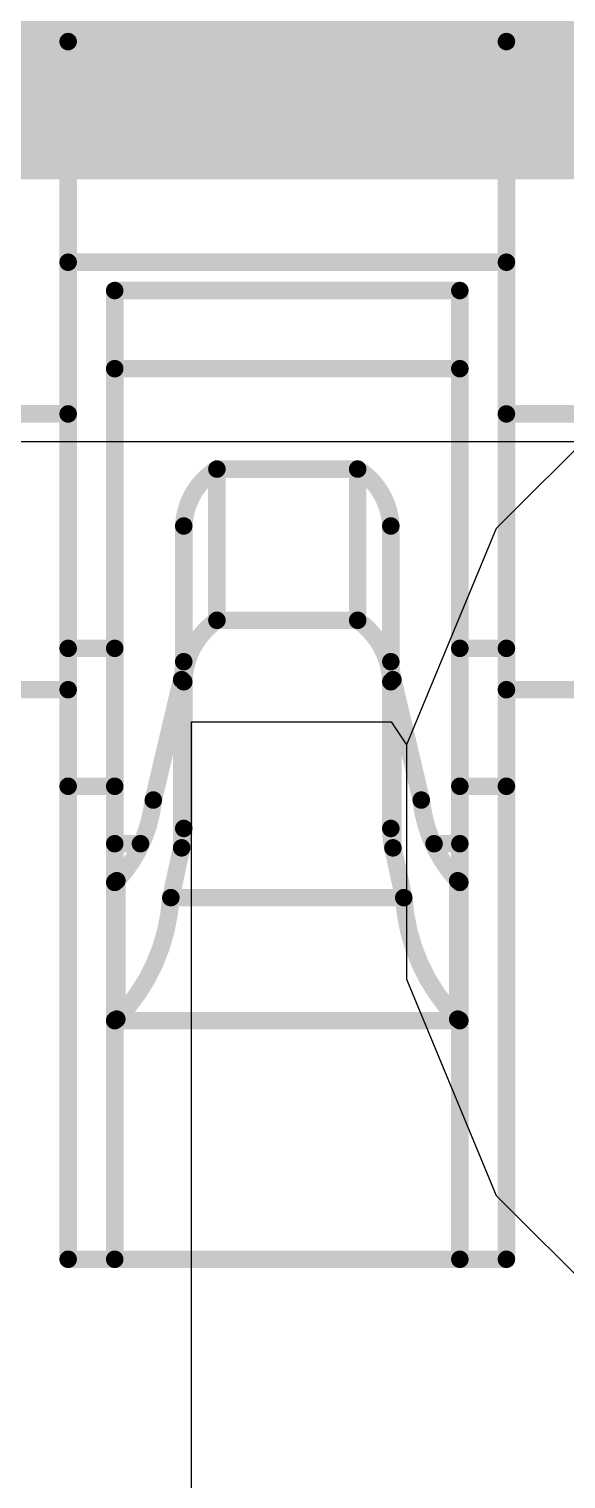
# Model space of a CAD drawing. Header units: inches. Extents: x -11 to 5433, y -4 to 5447.
# Drawn here: x 6.488 to 6.877, y 27.493 to 28.544 of the extents above; entities that cross this region are included whole.
import ezdxf

# ---------------------------------------------------------------- set-up
doc = ezdxf.new("R2010")
doc.units = ezdxf.units.IN
for name, color, linetype in [('Bottom Layer', 5, 'Continuous'), ('Ground', 16, 'Continuous'), ('Mechanical 4', 56, 'Continuous'), ('Power', 76, 'Continuous'), ('Top Layer', 1, 'Continuous'), ('Top Paste', 8, 'Continuous'), ('Top Solder', 216, 'Continuous')]:
    doc.layers.add(name, color=color, linetype=linetype)

# ---------------------------------------------------------------- blocks, each defined once
blk = doc.blocks.new('QTH_030_01_L_D_A_K_TR_157')
at = {"layer": 'Top Layer'}
blk.add_hatch(color=1, dxfattribs=at).paths.add_polyline_path([(7.17499962, 0.32000063), (9.714999619999999, 0.32000063), (9.714999619999999, -0.32000063), (7.17499962, -0.32000063)])
at = {"layer": 'Top Paste'}
blk.add_hatch(color=8, dxfattribs=at).paths.add_polyline_path([(7.17499962, 0.32000063), (9.714999619999999, 0.32000063), (9.714999619999999, -0.32000063), (7.17499962, -0.32000063)])
at = {"layer": 'Top Solder'}
blk.add_hatch(color=216, dxfattribs=at).paths.add_polyline_path([(7.07339962, 0.42160063), (9.81659962, 0.42160063), (9.81659962, -0.42160063), (7.07339962, -0.42160063)])

msp = doc.modelspace()

# ---------------------------------------------------------------- linework, layer by layer
at = {"layer": 'Bottom Layer'}
for p, q in [((6.946325959999999, 28.30199064), (6.82620936, 28.18187404)), ((6.82620936, 28.18187404), (6.7612006, 28.02493506)), ((6.7612006, 28.02493506), (6.7612006, 27.85506493999999)), ((6.7612006, 27.85506493999999), (6.82620936, 27.69812596)), ((6.82620936, 27.69812596), (6.946325959999999, 27.57800936))]:
    msp.add_line(p, q, dxfattribs=at)
at = {"layer": 'Ground'}
for p, q in [((6.946325959999999, 28.30199064), (6.82620936, 28.18187404)), ((6.82620936, 28.18187404), (6.7612006, 28.02493506)), ((6.7612006, 28.02493506), (6.7612006, 27.85506493999999)), ((6.7612006, 27.85506493999999), (6.82620936, 27.69812596)), ((6.82620936, 27.69812596), (6.946325959999999, 27.57800936))]:
    msp.add_line(p, q, dxfattribs=at)
at = {"layer": 'Mechanical 4'}
for points in [[(6.516154099999999, 28.53494674, 0.0127, 0.0127, 0), (6.8336541, 28.53494674, 0.0127, 0.0127, 0)], [(6.516154099999999, 28.06494514, 0.0127, 0.0127, 0), (6.516154099999999, 28.53494674, 0.0127, 0.0127, 0)], [(6.8336541, 28.06494514, 0.0127, 0.0127, 0), (6.8336541, 28.53494674, 0.0127, 0.0127, 0)], [(6.516154099999999, 28.37494452, 0.0127, 0.0127, 0), (6.8336541, 28.37494452, 0.0127, 0.0127, 0)], [(6.54990562, 28.35440862, 0.0127, 0.0127, 0), (6.799905119999999, 28.35440862, 0.0127, 0.0127, 0)], [(6.54990562, 27.65194622, 0.0127, 0.0127, 0), (6.54990562, 28.35440862, 0.0127, 0.0127, 0)], [(6.799905119999999, 27.65194622, 0.0127, 0.0127, 0), (6.799905119999999, 28.35440862, 0.0127, 0.0127, 0)], [(6.54990562, 28.29773868, 0.0127, 0.0127, 0), (6.799905119999999, 28.29773868, 0.0127, 0.0127, 0)], [(6.1986541, 28.26494474, 0.0127, 0.0127, 0), (6.516154099999999, 28.26494474, 0.0127, 0.0127, 0)], [(6.8336541, 28.26494474, 0.0127, 0.0127, 0), (7.151154099999999, 28.26494474, 0.0127, 0.0127, 0)], [(6.599905519999999, 28.18369522, 0.0127, 0.0127, -0.2473774344944057), (6.6239136, 28.22494482, 0.0127, 0.0127, 0)], [(6.62391614, 28.22494482, 0.0127, 0.0127, 0), (6.7258946, 28.22494482, 0.0127, 0.0127, 0)], [(6.62391614, 28.11528286, 0.0127, 0.0127, 0), (6.62391614, 28.22494482, 0.0127, 0.0127, 0)], [(6.7258946, 28.11528286, 0.0127, 0.0127, 0), (6.7258946, 28.22494482, 0.0127, 0.0127, 0)], [(6.72589714, 28.22494482, 0.0127, 0.0127, -0.2473774344944055), (6.74990522, 28.18369522, 0.0127, 0.0127, 0)], [(6.599905519999999, 27.96434844, 0.0127, 0.0127, 0), (6.599905519999999, 28.18369522, 0.0127, 0.0127, 0)], [(6.74990522, 27.96434844, 0.0127, 0.0127, 0), (6.74990522, 28.18369522, 0.0127, 0.0127, 0)], [(6.599905519999999, 28.07071348, 0.0127, 0.0127, -0.2374800627721871), (6.6239136, 28.1152854, 0.0127, 0.0127, 0)], [(6.62391614, 28.11528286, 0.0127, 0.0127, 0), (6.7258946, 28.11528286, 0.0127, 0.0127, 0)], [(6.72589714, 28.1152854, 0.0127, 0.0127, -0.2374800627721868), (6.74990522, 28.07071348, 0.0127, 0.0127, 0)], [(6.516154099999999, 28.09494508, 0.0127, 0.0127, 0), (6.54990562, 28.09494508, 0.0127, 0.0127, 0)], [(6.799905119999999, 28.09494508, 0.0127, 0.0127, 0), (6.8336541, 28.09494508, 0.0127, 0.0127, 0)], [(6.599905519999999, 28.08525752, 0.0127, 0.0127, -0.05786385222358645), (6.5983866, 28.07223494, 0.0127, 0.0127, 0)], [(6.751424139999999, 28.07223494, 0.0127, 0.0127, -0.05786385222314867), (6.74990522, 28.08525752, 0.0127, 0.0127, 0)], [(6.5778634, 27.9849453, 0.0127, 0.0127, 0), (6.5983866, 28.07223494, 0.0127, 0.0127, 0)], [(6.5983866, 27.95027684, 0.0127, 0.0127, 0), (6.5983866, 28.07223494, 0.0127, 0.0127, 0)], [(6.751424139999999, 28.07223494, 0.0127, 0.0127, 0), (6.7719448, 27.9849453, 0.0127, 0.0127, 0)], [(6.751424139999999, 27.95027684, 0.0127, 0.0127, 0), (6.751424139999999, 28.07223494, 0.0127, 0.0127, 0)], [(6.1986541, 28.06494514, 0.0127, 0.0127, 0), (6.516154099999999, 28.06494514, 0.0127, 0.0127, 0)], [(6.516154099999999, 27.65194622, 0.0127, 0.0127, 0), (6.516154099999999, 28.06494514, 0.0127, 0.0127, 0)], [(6.8336541, 28.06494514, 0.0127, 0.0127, 0), (7.151154099999999, 28.06494514, 0.0127, 0.0127, 0)], [(6.8336541, 27.65194622, 0.0127, 0.0127, 0), (6.8336541, 28.06494514, 0.0127, 0.0127, 0)], [(6.516154099999999, 27.99494528, 0.0127, 0.0127, 0), (6.54990562, 27.99494528, 0.0127, 0.0127, 0)], [(6.799905119999999, 27.99494528, 0.0127, 0.0127, 0), (6.8336541, 27.99494528, 0.0127, 0.0127, 0)], [(6.57786594, 27.98494784, 0.0127, 0.0127, -0.1625906327552088), (6.551424539999999, 27.92645418, 0.0127, 0.0127, 0)], [(6.798386199999999, 27.92645418, 0.0127, 0.0127, -0.1625906327552086), (6.7719448, 27.98494784, 0.0127, 0.0127, 0)], [(6.599905519999999, 27.96434844, 0.0127, 0.0127, -0.05365793627952005), (6.5983866, 27.95027684, 0.0127, 0.0127, 0)], [(6.751424139999999, 27.95027684, 0.0127, 0.0127, -0.0536579362795205), (6.74990522, 27.96434844, 0.0127, 0.0127, 0)], [(6.54990562, 27.95328166, 0.0127, 0.0127, 0), (6.568566999999999, 27.95328166, 0.0127, 0.0127, 0)], [(6.78124374, 27.95328166, 0.0127, 0.0127, 0), (6.799905119999999, 27.95328166, 0.0127, 0.0127, 0)], [(6.590532919999999, 27.91417836, 0.0127, 0.0127, 0), (6.5983866, 27.95027684, 0.0127, 0.0127, 0)], [(6.751424139999999, 27.95027684, 0.0127, 0.0127, 0), (6.759277819999999, 27.91417836, 0.0127, 0.0127, 0)], [(6.54990562, 27.92521466, 0.0127, 0.0127, -0.01102176059118609), (6.549941179999999, 27.92530102, 0.0127, 0.0127, 0)], [(6.549941179999999, 27.92530102, 0.0127, 0.0127, -0.02840440637134189), (6.5499869, 27.92538992, 0.0127, 0.0127, 0)], [(6.5499869, 27.92538992, 0.0127, 0.0127, -0.0350414704971836), (6.55005294, 27.92548644, 0.0127, 0.0127, 0)], [(6.55005294, 27.92548644, 0.0127, 0.0127, -0.03231858306213477), (6.550152, 27.92559312, 0.0127, 0.0127, 0)], [(6.550152, 27.92559312, 0.0127, 0.0127, -0.02446223688223098), (6.550289159999999, 27.9257125, 0.0127, 0.0127, 0)], [(6.550291699999999, 27.92570996, 0.0127, 0.0127, -0.01372918969726931), (6.5504695, 27.92584458, 0.0127, 0.0127, 0)], [(6.5504695, 27.92584458, 0.0127, 0.0127, -0.008119992688238698), (6.55068032, 27.92598681999999, 0.0127, 0.0127, 0)], [(6.550677779999999, 27.92598936, 0.0127, 0.0127, -0.004820635618538777), (6.550913999999999, 27.92613922, 0.0127, 0.0127, 0)], [(6.550913999999999, 27.92613922, 0.0127, 0.0127, 0), (6.551424539999999, 27.92645418, 0.0127, 0.0127, 0)], [(6.551424539999999, 27.82607592, 0.0127, 0.0127, 0), (6.551424539999999, 27.92645418, 0.0127, 0.0127, 0)], [(6.798386199999999, 27.92645418, 0.0127, 0.0127, 0), (6.7986529, 27.92629415999999, 0.0127, 0.0127, 0)], [(6.798386199999999, 27.82607592, 0.0127, 0.0127, 0), (6.798386199999999, 27.92645418, 0.0127, 0.0127, 0)], [(6.7986529, 27.92629415999999, 0.0127, 0.0127, 0), (6.79891198, 27.92613414, 0.0127, 0.0127, 0)], [(6.79890944, 27.9261316, 0.0127, 0.0127, -0.00605485786713521), (6.799148199999999, 27.92598174, 0.0127, 0.0127, 0)], [(6.79915074, 27.92598428, 0.0127, 0.0127, -0.0107369692693734), (6.79935648, 27.92584204, 0.0127, 0.0127, 0)], [(6.79935648, 27.9258395, 0.0127, 0.0127, -0.01856237096599134), (6.79952158, 27.9257125, 0.0127, 0.0127, 0)], [(6.79952158, 27.92571504, 0.0127, 0.0127, -0.02338621053040926), (6.79964604, 27.9255982, 0.0127, 0.0127, 0)], [(6.79964604, 27.92559566, 0.0127, 0.0127, -0.05432145126013719), (6.79980606, 27.925395, 0.0127, 0.0127, 0)], [(6.799808599999999, 27.92539754, 0.0127, 0.0127, -0.02859688070815593), (6.799907659999999, 27.92521466, 0.0127, 0.0127, 0)], [(6.590532919999999, 27.91418089999999, 0.0127, 0.0127, -0.1798939642534223), (6.551424539999999, 27.82607592, 0.0127, 0.0127, 0)], [(6.590532919999999, 27.91417836, 0.0127, 0.0127, 0), (6.759277819999999, 27.91417836, 0.0127, 0.0127, 0)], [(6.798386199999999, 27.82607592, 0.0127, 0.0127, -0.1798939642534224), (6.759277819999999, 27.91418089999999, 0.0127, 0.0127, 0)], [(6.550466960000001, 27.82561872, 0.0127, 0.0127, -0.007070305418006737), (6.550677779999999, 27.8257254, 0.0127, 0.0127, 0)], [(6.550677779999999, 27.8257254, 0.0127, 0.0127, 0), (6.550913999999999, 27.8258397, 0.0127, 0.0127, 0)], [(6.550913999999999, 27.8258397, 0.0127, 0.0127, 0), (6.551424539999999, 27.82607592, 0.0127, 0.0127, 0)], [(6.798386199999999, 27.82607592, 0.0127, 0.0127, 0), (6.7986529, 27.825954, 0.0127, 0.0127, 0)], [(6.7986529, 27.825954, 0.0127, 0.0127, 0), (6.79891198, 27.82583716, 0.0127, 0.0127, 0)], [(6.79891198, 27.82583716, 0.0127, 0.0127, -0.005205333977155905), (6.79915074, 27.8257254, 0.0127, 0.0127, 0)], [(6.799148199999999, 27.82572286, 0.0127, 0.0127, -0.009375622349458644), (6.79935394, 27.82561618, 0.0127, 0.0127, 0)], [(6.54990562, 27.82514628, 0.0127, 0.0127, -0.01323430943096845), (6.549941179999999, 27.82521232, 0.0127, 0.0127, 0)], [(6.54990562, 27.82494561999999, 0.0127, 0.0127, 0), (6.799905119999999, 27.82494561999999, 0.0127, 0.0127, 0)], [(6.549941179999999, 27.82521232, 0.0127, 0.0127, -0.03268862853216824), (6.5499869, 27.8252809, 0.0127, 0.0127, 0)], [(6.5499869, 27.82527582, 0.0127, 0.0127, -0.03744583024910102), (6.55005294, 27.82534948, 0.0127, 0.0127, 0)], [(6.55005294, 27.82534948, 0.0127, 0.0127, -0.03188120479514788), (6.550152, 27.82542822, 0.0127, 0.0127, 0)], [(6.550149459999999, 27.82543076, 0.0127, 0.0127, -0.02261994772210768), (6.550289159999999, 27.8255222, 0.0127, 0.0127, 0)], [(6.550289159999999, 27.82551966, 0.0127, 0.0127, -0.01220889248413846), (6.550466960000001, 27.82561872, 0.0127, 0.0127, 0)], [(6.79935394, 27.82561618, 0.0127, 0.0127, -0.01668702495616419), (6.79952158, 27.82551966, 0.0127, 0.0127, 0)], [(6.79952158, 27.82551966, 0.0127, 0.0127, -0.02199391702366159), (6.79964604, 27.8254333, 0.0127, 0.0127, 0)], [(6.7996435, 27.8254333, 0.0127, 0.0127, -0.0267508919816055), (6.79973748, 27.82535456, 0.0127, 0.0127, 0)], [(6.79974002, 27.82535456, 0.0127, 0.0127, -0.02828763803827821), (6.799808599999999, 27.82528344, 0.0127, 0.0127, 0)], [(6.799808599999999, 27.82528344, 0.0127, 0.0127, -0.0326054614207333), (6.799905119999999, 27.82514628, 0.0127, 0.0127, 0)], [(6.516154099999999, 27.65194622, 0.0127, 0.0127, 0), (6.8336541, 27.65194622, 0.0127, 0.0127, 0)]]:
    msp.add_lwpolyline(points, format="xyseb", dxfattribs=at)
for points in [[(6.512979099999999, 28.53494674, 0.00635, 0.00635, 1), (6.5193291, 28.53494674, 0.00635, 0.00635, 1)], [(6.512979099999999, 28.53494674, 0.00635, 0.00635, 1), (6.5193291, 28.53494674, 0.00635, 0.00635, 1)], [(6.8304791, 28.53494674, 0.00635, 0.00635, 1), (6.836829099999999, 28.53494674, 0.00635, 0.00635, 1)], [(6.8304791, 28.53494674, 0.00635, 0.00635, 1), (6.836829099999999, 28.53494674, 0.00635, 0.00635, 1)], [(6.512979099999999, 28.37494452, 0.00635, 0.00635, 1), (6.5193291, 28.37494452, 0.00635, 0.00635, 1)], [(6.8304791, 28.37494452, 0.00635, 0.00635, 1), (6.836829099999999, 28.37494452, 0.00635, 0.00635, 1)], [(6.54673062, 28.35440862, 0.00635, 0.00635, 1), (6.553080619999999, 28.35440862, 0.00635, 0.00635, 1)], [(6.54673062, 28.35440862, 0.00635, 0.00635, 1), (6.553080619999999, 28.35440862, 0.00635, 0.00635, 1)], [(6.796730119999999, 28.35440862, 0.00635, 0.00635, 1), (6.80308012, 28.35440862, 0.00635, 0.00635, 1)], [(6.796730119999999, 28.35440862, 0.00635, 0.00635, 1), (6.80308012, 28.35440862, 0.00635, 0.00635, 1)], [(6.54673062, 28.29773868, 0.00635, 0.00635, 1), (6.553080619999999, 28.29773868, 0.00635, 0.00635, 1)], [(6.796730119999999, 28.29773868, 0.00635, 0.00635, 1), (6.80308012, 28.29773868, 0.00635, 0.00635, 1)], [(6.512979099999999, 28.26494474, 0.00635, 0.00635, 1), (6.5193291, 28.26494474, 0.00635, 0.00635, 1)], [(6.8304791, 28.26494474, 0.00635, 0.00635, 1), (6.836829099999999, 28.26494474, 0.00635, 0.00635, 1)], [(6.620738599999999, 28.22494482, 0.00635, 0.00635, 1), (6.6270886, 28.22494482, 0.00635, 0.00635, 1)], [(6.620741139999999, 28.22494482, 0.00635, 0.00635, 1), (6.62709114, 28.22494482, 0.00635, 0.00635, 1)], [(6.620741139999999, 28.22494482, 0.00635, 0.00635, 1), (6.62709114, 28.22494482, 0.00635, 0.00635, 1)], [(6.7227196, 28.22494482, 0.00635, 0.00635, 1), (6.7290696, 28.22494482, 0.00635, 0.00635, 1)], [(6.7227196, 28.22494482, 0.00635, 0.00635, 1), (6.7290696, 28.22494482, 0.00635, 0.00635, 1)], [(6.72272214, 28.22494482, 0.00635, 0.00635, 1), (6.72907214, 28.22494482, 0.00635, 0.00635, 1)], [(6.596730519999999, 28.18369522, 0.00635, 0.00635, 1), (6.60308052, 28.18369522, 0.00635, 0.00635, 1)], [(6.596730519999999, 28.18369522, 0.00635, 0.00635, 1), (6.60308052, 28.18369522, 0.00635, 0.00635, 1)], [(6.74673022, 28.18369522, 0.00635, 0.00635, 1), (6.753080219999999, 28.18369522, 0.00635, 0.00635, 1)], [(6.74673022, 28.18369522, 0.00635, 0.00635, 1), (6.753080219999999, 28.18369522, 0.00635, 0.00635, 1)], [(6.620738599999999, 28.1152854, 0.00635, 0.00635, 1), (6.6270886, 28.1152854, 0.00635, 0.00635, 1)], [(6.620741139999999, 28.11528286, 0.00635, 0.00635, 1), (6.62709114, 28.11528286, 0.00635, 0.00635, 1)], [(6.620741139999999, 28.11528286, 0.00635, 0.00635, 1), (6.62709114, 28.11528286, 0.00635, 0.00635, 1)], [(6.7227196, 28.11528286, 0.00635, 0.00635, 1), (6.7290696, 28.11528286, 0.00635, 0.00635, 1)], [(6.7227196, 28.11528286, 0.00635, 0.00635, 1), (6.7290696, 28.11528286, 0.00635, 0.00635, 1)], [(6.72272214, 28.1152854, 0.00635, 0.00635, 1), (6.72907214, 28.1152854, 0.00635, 0.00635, 1)], [(6.512979099999999, 28.09494508, 0.00635, 0.00635, 1), (6.5193291, 28.09494508, 0.00635, 0.00635, 1)], [(6.54673062, 28.09494508, 0.00635, 0.00635, 1), (6.553080619999999, 28.09494508, 0.00635, 0.00635, 1)], [(6.796730119999999, 28.09494508, 0.00635, 0.00635, 1), (6.80308012, 28.09494508, 0.00635, 0.00635, 1)], [(6.8304791, 28.09494508, 0.00635, 0.00635, 1), (6.836829099999999, 28.09494508, 0.00635, 0.00635, 1)], [(6.596730519999999, 28.08525752, 0.00635, 0.00635, 1), (6.60308052, 28.08525752, 0.00635, 0.00635, 1)], [(6.74673022, 28.08525752, 0.00635, 0.00635, 1), (6.753080219999999, 28.08525752, 0.00635, 0.00635, 1)], [(6.5952116, 28.07223494, 0.00635, 0.00635, 1), (6.6015616, 28.07223494, 0.00635, 0.00635, 1)], [(6.5952116, 28.07223494, 0.00635, 0.00635, 1), (6.6015616, 28.07223494, 0.00635, 0.00635, 1)], [(6.5952116, 28.07223494, 0.00635, 0.00635, 1), (6.6015616, 28.07223494, 0.00635, 0.00635, 1)], [(6.596730519999999, 28.07071348, 0.00635, 0.00635, 1), (6.60308052, 28.07071348, 0.00635, 0.00635, 1)], [(6.74673022, 28.07071348, 0.00635, 0.00635, 1), (6.753080219999999, 28.07071348, 0.00635, 0.00635, 1)], [(6.74824914, 28.07223494, 0.00635, 0.00635, 1), (6.754599139999999, 28.07223494, 0.00635, 0.00635, 1)], [(6.74824914, 28.07223494, 0.00635, 0.00635, 1), (6.754599139999999, 28.07223494, 0.00635, 0.00635, 1)], [(6.74824914, 28.07223494, 0.00635, 0.00635, 1), (6.754599139999999, 28.07223494, 0.00635, 0.00635, 1)], [(6.512979099999999, 28.06494514, 0.00635, 0.00635, 1), (6.5193291, 28.06494514, 0.00635, 0.00635, 1)], [(6.512979099999999, 28.06494514, 0.00635, 0.00635, 1), (6.5193291, 28.06494514, 0.00635, 0.00635, 1)], [(6.512979099999999, 28.06494514, 0.00635, 0.00635, 1), (6.5193291, 28.06494514, 0.00635, 0.00635, 1)], [(6.8304791, 28.06494514, 0.00635, 0.00635, 1), (6.836829099999999, 28.06494514, 0.00635, 0.00635, 1)], [(6.8304791, 28.06494514, 0.00635, 0.00635, 1), (6.836829099999999, 28.06494514, 0.00635, 0.00635, 1)], [(6.8304791, 28.06494514, 0.00635, 0.00635, 1), (6.836829099999999, 28.06494514, 0.00635, 0.00635, 1)], [(6.512979099999999, 27.99494528, 0.00635, 0.00635, 1), (6.5193291, 27.99494528, 0.00635, 0.00635, 1)], [(6.54673062, 27.99494528, 0.00635, 0.00635, 1), (6.553080619999999, 27.99494528, 0.00635, 0.00635, 1)], [(6.796730119999999, 27.99494528, 0.00635, 0.00635, 1), (6.80308012, 27.99494528, 0.00635, 0.00635, 1)], [(6.8304791, 27.99494528, 0.00635, 0.00635, 1), (6.836829099999999, 27.99494528, 0.00635, 0.00635, 1)], [(6.5746884, 27.9849453, 0.00635, 0.00635, 1), (6.5810384, 27.9849453, 0.00635, 0.00635, 1)], [(6.57469094, 27.98494784, 0.00635, 0.00635, 1), (6.581040939999999, 27.98494784, 0.00635, 0.00635, 1)], [(6.768769799999999, 27.98494784, 0.00635, 0.00635, 1), (6.7751198, 27.98494784, 0.00635, 0.00635, 1)], [(6.768769799999999, 27.9849453, 0.00635, 0.00635, 1), (6.7751198, 27.9849453, 0.00635, 0.00635, 1)], [(6.596730519999999, 27.96434844, 0.00635, 0.00635, 1), (6.60308052, 27.96434844, 0.00635, 0.00635, 1)], [(6.596730519999999, 27.96434844, 0.00635, 0.00635, 1), (6.60308052, 27.96434844, 0.00635, 0.00635, 1)], [(6.74673022, 27.96434844, 0.00635, 0.00635, 1), (6.753080219999999, 27.96434844, 0.00635, 0.00635, 1)], [(6.74673022, 27.96434844, 0.00635, 0.00635, 1), (6.753080219999999, 27.96434844, 0.00635, 0.00635, 1)], [(6.54673062, 27.95328166, 0.00635, 0.00635, 1), (6.553080619999999, 27.95328166, 0.00635, 0.00635, 1)], [(6.565391999999999, 27.95328166, 0.00635, 0.00635, 1), (6.571742, 27.95328166, 0.00635, 0.00635, 1)], [(6.77806874, 27.95328166, 0.00635, 0.00635, 1), (6.78441874, 27.95328166, 0.00635, 0.00635, 1)], [(6.796730119999999, 27.95328166, 0.00635, 0.00635, 1), (6.80308012, 27.95328166, 0.00635, 0.00635, 1)], [(6.5952116, 27.95027684, 0.00635, 0.00635, 1), (6.6015616, 27.95027684, 0.00635, 0.00635, 1)], [(6.5952116, 27.95027684, 0.00635, 0.00635, 1), (6.6015616, 27.95027684, 0.00635, 0.00635, 1)], [(6.5952116, 27.95027684, 0.00635, 0.00635, 1), (6.6015616, 27.95027684, 0.00635, 0.00635, 1)], [(6.74824914, 27.95027684, 0.00635, 0.00635, 1), (6.754599139999999, 27.95027684, 0.00635, 0.00635, 1)], [(6.74824914, 27.95027684, 0.00635, 0.00635, 1), (6.754599139999999, 27.95027684, 0.00635, 0.00635, 1)], [(6.74824914, 27.95027684, 0.00635, 0.00635, 1), (6.754599139999999, 27.95027684, 0.00635, 0.00635, 1)], [(6.54673062, 27.92521466, 0.00635, 0.00635, 1), (6.553080619999999, 27.92521466, 0.00635, 0.00635, 1)], [(6.54676618, 27.92530102, 0.00635, 0.00635, 1), (6.55311618, 27.92530102, 0.00635, 0.00635, 1)], [(6.54676618, 27.92530102, 0.00635, 0.00635, 1), (6.55311618, 27.92530102, 0.00635, 0.00635, 1)], [(6.5468119, 27.92538992, 0.00635, 0.00635, 1), (6.5531619, 27.92538992, 0.00635, 0.00635, 1)], [(6.5468119, 27.92538992, 0.00635, 0.00635, 1), (6.5531619, 27.92538992, 0.00635, 0.00635, 1)], [(6.54687794, 27.92548644, 0.00635, 0.00635, 1), (6.553227939999999, 27.92548644, 0.00635, 0.00635, 1)], [(6.54687794, 27.92548644, 0.00635, 0.00635, 1), (6.553227939999999, 27.92548644, 0.00635, 0.00635, 1)], [(6.546977, 27.92559312, 0.00635, 0.00635, 1), (6.553326999999999, 27.92559312, 0.00635, 0.00635, 1)], [(6.546977, 27.92559312, 0.00635, 0.00635, 1), (6.553326999999999, 27.92559312, 0.00635, 0.00635, 1)], [(6.54711416, 27.9257125, 0.00635, 0.00635, 1), (6.553464159999999, 27.9257125, 0.00635, 0.00635, 1)], [(6.5471167, 27.92570996, 0.00635, 0.00635, 1), (6.553466699999999, 27.92570996, 0.00635, 0.00635, 1)], [(6.5472945, 27.92584458, 0.00635, 0.00635, 1), (6.5536445, 27.92584458, 0.00635, 0.00635, 1)], [(6.5472945, 27.92584458, 0.00635, 0.00635, 1), (6.5536445, 27.92584458, 0.00635, 0.00635, 1)], [(6.547502779999999, 27.92598936, 0.00635, 0.00635, 1), (6.553852780000001, 27.92598936, 0.00635, 0.00635, 1)], [(6.54750532, 27.92598681999999, 0.00635, 0.00635, 1), (6.55385532, 27.92598681999999, 0.00635, 0.00635, 1)], [(6.547738999999999, 27.92613922, 0.00635, 0.00635, 1), (6.554089, 27.92613922, 0.00635, 0.00635, 1)], [(6.547738999999999, 27.92613922, 0.00635, 0.00635, 1), (6.554089, 27.92613922, 0.00635, 0.00635, 1)], [(6.54824954, 27.92645418, 0.00635, 0.00635, 1), (6.554599539999999, 27.92645418, 0.00635, 0.00635, 1)], [(6.54824954, 27.92645418, 0.00635, 0.00635, 1), (6.554599539999999, 27.92645418, 0.00635, 0.00635, 1)], [(6.54824954, 27.92645418, 0.00635, 0.00635, 1), (6.554599539999999, 27.92645418, 0.00635, 0.00635, 1)], [(6.795211199999999, 27.92645418, 0.00635, 0.00635, 1), (6.8015612, 27.92645418, 0.00635, 0.00635, 1)], [(6.795211199999999, 27.92645418, 0.00635, 0.00635, 1), (6.8015612, 27.92645418, 0.00635, 0.00635, 1)], [(6.795211199999999, 27.92645418, 0.00635, 0.00635, 1), (6.8015612, 27.92645418, 0.00635, 0.00635, 1)], [(6.7954779, 27.92629415999999, 0.00635, 0.00635, 1), (6.801827899999999, 27.92629415999999, 0.00635, 0.00635, 1)], [(6.7954779, 27.92629415999999, 0.00635, 0.00635, 1), (6.801827899999999, 27.92629415999999, 0.00635, 0.00635, 1)], [(6.79573444, 27.9261316, 0.00635, 0.00635, 1), (6.80208444, 27.9261316, 0.00635, 0.00635, 1)], [(6.795736979999999, 27.92613414, 0.00635, 0.00635, 1), (6.802086979999999, 27.92613414, 0.00635, 0.00635, 1)], [(6.7959732, 27.92598174, 0.00635, 0.00635, 1), (6.802323199999999, 27.92598174, 0.00635, 0.00635, 1)], [(6.79597574, 27.92598428, 0.00635, 0.00635, 1), (6.80232574, 27.92598428, 0.00635, 0.00635, 1)], [(6.796181479999999, 27.92584204, 0.00635, 0.00635, 1), (6.80253148, 27.92584204, 0.00635, 0.00635, 1)], [(6.796181479999999, 27.9258395, 0.00635, 0.00635, 1), (6.80253148, 27.9258395, 0.00635, 0.00635, 1)], [(6.79634658, 27.92571504, 0.00635, 0.00635, 1), (6.80269658, 27.92571504, 0.00635, 0.00635, 1)], [(6.79634658, 27.9257125, 0.00635, 0.00635, 1), (6.80269658, 27.9257125, 0.00635, 0.00635, 1)], [(6.79647104, 27.9255982, 0.00635, 0.00635, 1), (6.80282104, 27.9255982, 0.00635, 0.00635, 1)], [(6.79647104, 27.92559566, 0.00635, 0.00635, 1), (6.80282104, 27.92559566, 0.00635, 0.00635, 1)], [(6.796631059999999, 27.925395, 0.00635, 0.00635, 1), (6.80298106, 27.925395, 0.00635, 0.00635, 1)], [(6.796633599999999, 27.92539754, 0.00635, 0.00635, 1), (6.8029836, 27.92539754, 0.00635, 0.00635, 1)], [(6.796732659999999, 27.92521466, 0.00635, 0.00635, 1), (6.80308266, 27.92521466, 0.00635, 0.00635, 1)], [(6.58735792, 27.91418089999999, 0.00635, 0.00635, 1), (6.59370792, 27.91418089999999, 0.00635, 0.00635, 1)], [(6.58735792, 27.91417836, 0.00635, 0.00635, 1), (6.59370792, 27.91417836, 0.00635, 0.00635, 1)], [(6.58735792, 27.91417836, 0.00635, 0.00635, 1), (6.59370792, 27.91417836, 0.00635, 0.00635, 1)], [(6.75610282, 27.91418089999999, 0.00635, 0.00635, 1), (6.762452819999999, 27.91418089999999, 0.00635, 0.00635, 1)], [(6.75610282, 27.91417836, 0.00635, 0.00635, 1), (6.762452819999999, 27.91417836, 0.00635, 0.00635, 1)], [(6.75610282, 27.91417836, 0.00635, 0.00635, 1), (6.762452819999999, 27.91417836, 0.00635, 0.00635, 1)], [(6.547502779999999, 27.8257254, 0.00635, 0.00635, 1), (6.553852780000001, 27.8257254, 0.00635, 0.00635, 1)], [(6.547502779999999, 27.8257254, 0.00635, 0.00635, 1), (6.553852780000001, 27.8257254, 0.00635, 0.00635, 1)], [(6.547738999999999, 27.8258397, 0.00635, 0.00635, 1), (6.554089, 27.8258397, 0.00635, 0.00635, 1)], [(6.547738999999999, 27.8258397, 0.00635, 0.00635, 1), (6.554089, 27.8258397, 0.00635, 0.00635, 1)], [(6.54824954, 27.82607592, 0.00635, 0.00635, 1), (6.554599539999999, 27.82607592, 0.00635, 0.00635, 1)], [(6.54824954, 27.82607592, 0.00635, 0.00635, 1), (6.554599539999999, 27.82607592, 0.00635, 0.00635, 1)], [(6.54824954, 27.82607592, 0.00635, 0.00635, 1), (6.554599539999999, 27.82607592, 0.00635, 0.00635, 1)], [(6.795211199999999, 27.82607592, 0.00635, 0.00635, 1), (6.8015612, 27.82607592, 0.00635, 0.00635, 1)], [(6.795211199999999, 27.82607592, 0.00635, 0.00635, 1), (6.8015612, 27.82607592, 0.00635, 0.00635, 1)], [(6.795211199999999, 27.82607592, 0.00635, 0.00635, 1), (6.8015612, 27.82607592, 0.00635, 0.00635, 1)], [(6.7954779, 27.825954, 0.00635, 0.00635, 1), (6.801827899999999, 27.825954, 0.00635, 0.00635, 1)], [(6.7954779, 27.825954, 0.00635, 0.00635, 1), (6.801827899999999, 27.825954, 0.00635, 0.00635, 1)], [(6.795736979999999, 27.82583716, 0.00635, 0.00635, 1), (6.802086979999999, 27.82583716, 0.00635, 0.00635, 1)], [(6.795736979999999, 27.82583716, 0.00635, 0.00635, 1), (6.802086979999999, 27.82583716, 0.00635, 0.00635, 1)], [(6.7959732, 27.82572286, 0.00635, 0.00635, 1), (6.802323199999999, 27.82572286, 0.00635, 0.00635, 1)], [(6.79597574, 27.8257254, 0.00635, 0.00635, 1), (6.80232574, 27.8257254, 0.00635, 0.00635, 1)], [(6.54673062, 27.82514628, 0.00635, 0.00635, 1), (6.553080619999999, 27.82514628, 0.00635, 0.00635, 1)], [(6.54673062, 27.82494561999999, 0.00635, 0.00635, 1), (6.553080619999999, 27.82494561999999, 0.00635, 0.00635, 1)], [(6.54676618, 27.82521232, 0.00635, 0.00635, 1), (6.55311618, 27.82521232, 0.00635, 0.00635, 1)], [(6.54676618, 27.82521232, 0.00635, 0.00635, 1), (6.55311618, 27.82521232, 0.00635, 0.00635, 1)], [(6.5468119, 27.8252809, 0.00635, 0.00635, 1), (6.5531619, 27.8252809, 0.00635, 0.00635, 1)], [(6.5468119, 27.82527582, 0.00635, 0.00635, 1), (6.5531619, 27.82527582, 0.00635, 0.00635, 1)], [(6.54687794, 27.82534948, 0.00635, 0.00635, 1), (6.553227939999999, 27.82534948, 0.00635, 0.00635, 1)], [(6.54687794, 27.82534948, 0.00635, 0.00635, 1), (6.553227939999999, 27.82534948, 0.00635, 0.00635, 1)], [(6.546974459999999, 27.82543076, 0.00635, 0.00635, 1), (6.553324459999999, 27.82543076, 0.00635, 0.00635, 1)], [(6.546977, 27.82542822, 0.00635, 0.00635, 1), (6.553326999999999, 27.82542822, 0.00635, 0.00635, 1)], [(6.54711416, 27.8255222, 0.00635, 0.00635, 1), (6.553464159999999, 27.8255222, 0.00635, 0.00635, 1)], [(6.54711416, 27.82551966, 0.00635, 0.00635, 1), (6.553464159999999, 27.82551966, 0.00635, 0.00635, 1)], [(6.547291959999999, 27.82561872, 0.00635, 0.00635, 1), (6.55364196, 27.82561872, 0.00635, 0.00635, 1)], [(6.547291959999999, 27.82561872, 0.00635, 0.00635, 1), (6.55364196, 27.82561872, 0.00635, 0.00635, 1)], [(6.796178939999999, 27.82561618, 0.00635, 0.00635, 1), (6.802528939999999, 27.82561618, 0.00635, 0.00635, 1)], [(6.796178939999999, 27.82561618, 0.00635, 0.00635, 1), (6.802528939999999, 27.82561618, 0.00635, 0.00635, 1)], [(6.79634658, 27.82551966, 0.00635, 0.00635, 1), (6.80269658, 27.82551966, 0.00635, 0.00635, 1)], [(6.79634658, 27.82551966, 0.00635, 0.00635, 1), (6.80269658, 27.82551966, 0.00635, 0.00635, 1)], [(6.7964685, 27.8254333, 0.00635, 0.00635, 1), (6.8028185, 27.8254333, 0.00635, 0.00635, 1)], [(6.79647104, 27.8254333, 0.00635, 0.00635, 1), (6.80282104, 27.8254333, 0.00635, 0.00635, 1)], [(6.79656248, 27.82535456, 0.00635, 0.00635, 1), (6.80291248, 27.82535456, 0.00635, 0.00635, 1)], [(6.79656502, 27.82535456, 0.00635, 0.00635, 1), (6.802915019999999, 27.82535456, 0.00635, 0.00635, 1)], [(6.796633599999999, 27.82528344, 0.00635, 0.00635, 1), (6.8029836, 27.82528344, 0.00635, 0.00635, 1)], [(6.796633599999999, 27.82528344, 0.00635, 0.00635, 1), (6.8029836, 27.82528344, 0.00635, 0.00635, 1)], [(6.796730119999999, 27.82514628, 0.00635, 0.00635, 1), (6.80308012, 27.82514628, 0.00635, 0.00635, 1)], [(6.796730119999999, 27.82494561999999, 0.00635, 0.00635, 1), (6.80308012, 27.82494561999999, 0.00635, 0.00635, 1)], [(6.512979099999999, 27.65194622, 0.00635, 0.00635, 1), (6.5193291, 27.65194622, 0.00635, 0.00635, 1)], [(6.512979099999999, 27.65194622, 0.00635, 0.00635, 1), (6.5193291, 27.65194622, 0.00635, 0.00635, 1)], [(6.54673062, 27.65194622, 0.00635, 0.00635, 1), (6.553080619999999, 27.65194622, 0.00635, 0.00635, 1)], [(6.796730119999999, 27.65194622, 0.00635, 0.00635, 1), (6.80308012, 27.65194622, 0.00635, 0.00635, 1)], [(6.8304791, 27.65194622, 0.00635, 0.00635, 1), (6.836829099999999, 27.65194622, 0.00635, 0.00635, 1)], [(6.8304791, 27.65194622, 0.00635, 0.00635, 1), (6.836829099999999, 27.65194622, 0.00635, 0.00635, 1)]]:
    msp.add_lwpolyline(points, format="xyseb", close=True, dxfattribs=at)
at = {"layer": 'Power'}
for p, q in [((6.88913532, 28.2448), (6.41861048, 28.2448)), ((6.60546558, 27.192732), (6.60546558, 28.0416)), ((6.60546558, 28.0416), (6.75006524, 28.0416)), ((6.75006524, 28.0416), (6.7612006, 28.02493252)), ((6.7612006, 28.02493252), (6.7612006, 27.85506493999999)), ((6.7612006, 27.85506493999999), (6.82620936, 27.69812596)), ((6.82620936, 27.69812596), (6.946325959999999, 27.57800936))]:
    msp.add_line(p, q, dxfattribs=at)
at = {"layer": 'Top Layer'}
for p, q in [((6.946325959999999, 28.30199064), (6.82620936, 28.18187404)), ((6.82620936, 28.18187404), (6.7612006, 28.02493506)), ((6.7612006, 28.02493506), (6.7612006, 27.85506493999999)), ((6.7612006, 27.85506493999999), (6.82620936, 27.69812596)), ((6.82620936, 27.69812596), (6.946325959999999, 27.57800936))]:
    msp.add_line(p, q, dxfattribs=at)

# ---------------------------------------------------------------- block references
at = {"rotation": 180}
msp.add_blockref('QTH_030_01_L_D_A_K_TR_157', (15.3105993, 28.85674696), dxfattribs=at)

doc.saveas('drawing.dxf')
